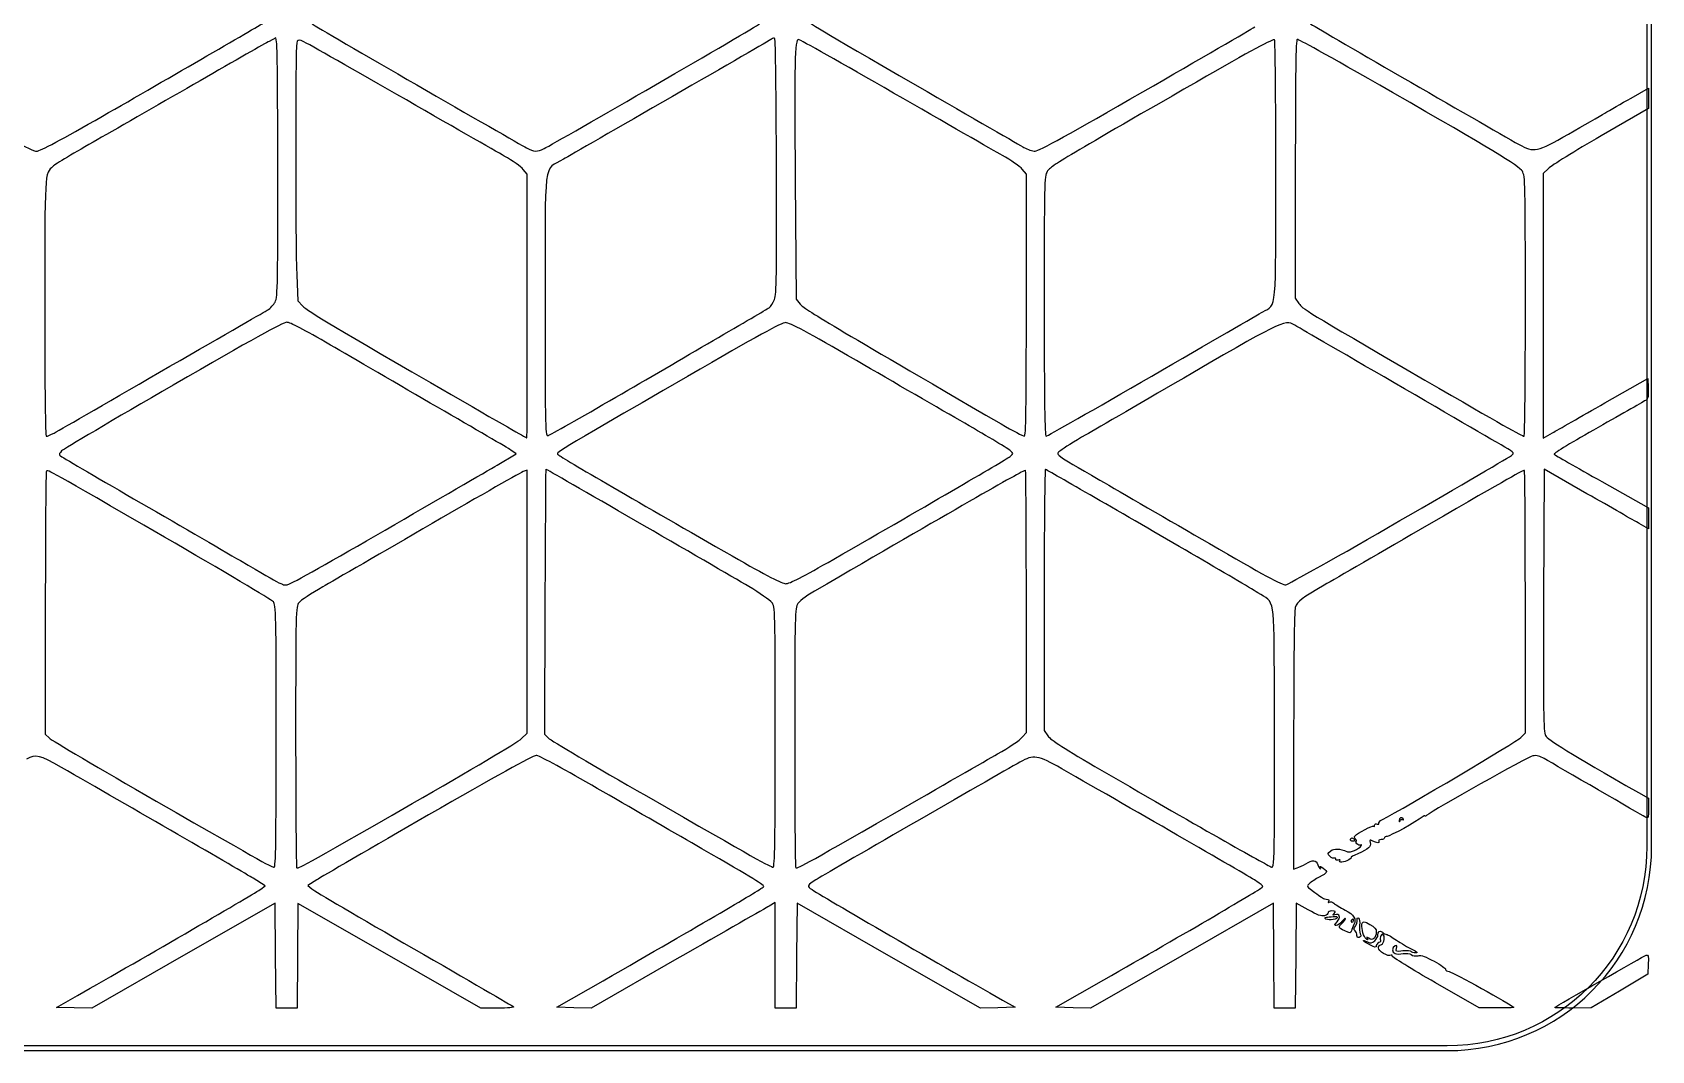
# Model space of a CAD drawing. Extents: x -677.4 to -611.4, y -189.1 to -122.2.
# Drawn here: x -644.42 to -611.44, y -189.08 to -168.33 of the extents above; entities that cross this region are included whole.
import ezdxf

# ---------------------------------------------------------------- set-up
doc = ezdxf.new("R2010")
doc.units = 0
doc.layers.add('Layer_1', color=7, linetype='CONTINUOUS')

msp = doc.modelspace()

# ---------------------------------------------------------------- linework, layer by layer
at = {"layer": 'Layer_1', "color": 7}
for p, q in [((-611.54102, -126.57226), (-611.54102, -184.91991)), ((-611.44141, -184.91992), (-611.44141, -126.57227)), ((-615.60352, -188.98241), (-673.27734, -188.98241)), ((-673.27734, -189.08203), (-615.60352, -189.08203))]:
    msp.add_line(p, q, dxfattribs=at)
at = {"layer": 'Layer_1', "color": 3}
for p, q in [((-639.46486, -168.44871), (-639.60003, -168.51761)), ((-639.44466, -168.57105), (-639.46486, -168.44871)), ((-611.85953, -169.67278), (-611.50476, -169.47244)), ((-611.50476, -169.47244), (-611.50476, -169.67942)), ((-621.80359, -169.54669), (-621.80366, -169.54652)), ((-611.50476, -169.67942), (-611.50476, -169.8864)), ((-642.9949, -170.04149), (-642.99481, -170.04159)), ((-611.50476, -169.8864), (-612.47007, -170.44492)), ((-634.00153, -170.702), (-634.0015, -170.70222)), ((-634.3414, -171.22309), (-634.4236, -171.12549)), ((-624.17683, -171.22309), (-624.26193, -171.12198)), ((-618.69855, -171.11413), (-618.69855, -173.74941)), ((-613.54263, -171.10778), (-613.6499, -171.21214)), ((-634.3414, -173.91021), (-634.3414, -171.22309)), ((-628.88506, -171.34634), (-628.86396, -173.76825)), ((-624.17683, -173.89371), (-624.17683, -171.22309)), ((-613.6499, -171.21214), (-613.6499, -173.90751)), ((-639.0387, -173.27871), (-639.0169, -173.80489)), ((-639.0169, -173.80489), (-638.91507, -173.9107)), ((-628.86396, -173.76825), (-628.78546, -173.87104)), ((-618.69855, -173.74941), (-618.62425, -173.85791)), ((-634.34174, -173.91007), (-634.3414, -173.91021)), ((-624.17671, -173.89375), (-624.17683, -173.89371)), ((-614.01239, -173.91586), (-614.01238, -173.91592)), ((-613.6499, -173.90751), (-613.6499, -176.60288)), ((-621.62334, -175.33824), (-621.62344, -175.33824)), ((-612.39583, -175.88572), (-611.52127, -175.38532)), ((-611.52127, -175.38532), (-611.51107, -175.58656)), ((-632.53582, -175.76664), (-632.53575, -175.76632)), ((-644.00104, -176.50996), (-644.00105, -176.51005)), ((-613.6499, -176.60288), (-613.46013, -176.4945)), ((-634.95708, -177.15129), (-634.5662, -176.92156)), ((-634.5662, -176.92156), (-634.67659, -176.84706)), ((-634.3414, -177.25277), (-634.4091, -177.27427)), ((-634.3414, -179.93154), (-634.3414, -177.25277)), ((-613.6333, -177.23375), (-613.6423, -179.90382)), ((-612.75874, -177.734), (-613.6333, -177.23375)), ((-612.45348, -177.48869), (-611.50469, -178.02388)), ((-611.50469, -178.02388), (-611.50469, -178.23743)), ((-616.56841, -178.28378), (-616.56851, -178.28372)), ((-611.50469, -178.45099), (-611.69444, -178.3426)), ((-611.50469, -178.23743), (-611.50469, -178.45099)), ((-637.23711, -178.47516), (-637.23709, -178.47524)), ((-628.10053, -179.06781), (-628.10053, -179.06781)), ((-644.15931, -179.96556), (-644.15931, -182.63522)), ((-634.3414, -182.61032), (-634.3414, -179.93154)), ((-633.98304, -179.93804), (-633.99474, -182.63519)), ((-624.17687, -182.59846), (-624.17687, -179.92783)), ((-623.81414, -179.89072), (-623.81414, -182.56093)), ((-614.01332, -182.60427), (-614.01332, -179.93164)), ((-644.15931, -182.63522), (-644.07681, -182.71472)), ((-639.45649, -182.67348), (-639.45669, -182.67338)), ((-634.46515, -182.72822), (-634.3414, -182.61032)), ((-633.99474, -182.63519), (-633.91224, -182.71419)), ((-629.29203, -182.69067), (-629.29212, -182.69068)), ((-624.26097, -182.69846), (-624.17687, -182.59846)), ((-623.81414, -182.56093), (-623.73984, -182.66954)), ((-614.10412, -182.70177), (-614.01332, -182.60427)), ((-618.73256, -182.7582), (-618.73256, -185.38192)), ((-611.71171, -183.82291), (-611.50575, -183.94094)), ((-611.50575, -183.94094), (-611.50538, -184.14837)), ((-636.68436, -184.04787), (-636.68453, -184.04789)), ((-626.89599, -184.26185), (-626.89602, -184.26184)), ((-619.12172, -184.37753), (-619.12142, -184.37755)), ((-616.51259, -184.37465), (-616.51249, -184.37455)), ((-617.57657, -184.78265), (-617.57647, -184.78265)), ((-639.68219, -185.72152), (-639.92588, -185.57101)), ((-638.63163, -185.60377), (-638.81087, -185.71778)), ((-618.73256, -185.38192), (-618.66066, -185.35922)), ((-639.77029, -185.79162), (-639.68219, -185.72152)), ((-638.81087, -185.71778), (-638.72887, -185.78838)), ((-639.47663, -186.07547), (-641.34593, -187.14711)), ((-639.46763, -187.14596), (-639.47663, -186.07547)), ((-639.0134, -186.08165), (-639.0224, -187.14904)), ((-637.14993, -187.14904), (-639.0134, -186.08165)), ((-629.29441, -186.06379), (-629.41816, -186.13689)), ((-629.29441, -187.13963), (-629.29441, -186.06379)), ((-628.84828, -186.07816), (-628.85728, -187.14681)), ((-626.9808, -187.14798), (-628.84828, -186.07816)), ((-619.14576, -186.0781), (-621.00904, -187.14791)), ((-619.13676, -187.1469), (-619.14576, -186.0781)), ((-618.68254, -186.07527), (-618.69154, -187.14549)), ((-618.43503, -186.21479), (-618.68254, -186.07527)), ((-618.09305, -186.39161), (-618.0931, -186.39151)), ((-617.51046, -186.43173), (-617.51046, -186.43173)), ((-617.44466, -186.73537), (-617.44446, -186.73534)), ((-617.27529, -186.78458), (-617.27521, -186.78434)), ((-641.34593, -187.14711), (-643.21523, -188.21875)), ((-639.45863, -188.21645), (-639.46763, -187.14596)), ((-639.0224, -187.14904), (-639.0314, -188.21645)), ((-635.28649, -188.21645), (-637.14993, -187.14904)), ((-631.29324, -187.21389), (-633.04455, -188.21778)), ((-629.29441, -188.21544), (-629.29441, -187.13963)), ((-628.85728, -187.14681), (-628.86628, -188.21544)), ((-625.1133, -188.21779), (-626.9808, -187.14798)), ((-621.00904, -187.14791), (-622.87234, -188.21774)), ((-619.12776, -188.2157), (-619.13676, -187.1469)), ((-618.69154, -187.14549), (-618.70054, -188.2157)), ((-611.51071, -187.32229), (-611.52091, -187.52716)), ((-633.74384, -188.19978), (-632.79795, -187.65729)), ((-623.5794, -188.19974), (-622.60014, -187.64081)), ((-611.52091, -187.52716), (-612.09846, -187.8699)), ((-643.93083, -188.20075), (-643.50234, -187.95741)), ((-614.95299, -188.21208), (-615.84406, -187.70077)), ((-615.84406, -187.70077), (-615.84388, -187.70148)), ((-612.09846, -187.8699), (-612.67599, -188.21263)), ((-643.57304, -188.20975), (-643.93083, -188.20075)), ((-643.21523, -188.21875), (-643.57304, -188.20975)), ((-639.24501, -188.21645), (-639.45863, -188.21645)), ((-639.0314, -188.21645), (-639.24501, -188.21645)), ((-634.94047, -188.21645), (-635.28649, -188.21645)), ((-633.3942, -188.20878), (-633.74384, -188.19978)), ((-633.04455, -188.21778), (-633.3942, -188.20878)), ((-629.08035, -188.21544), (-629.29441, -188.21544)), ((-628.86628, -188.21544), (-629.08035, -188.21544)), ((-624.75822, -188.20879), (-625.1133, -188.21779)), ((-624.40314, -188.19979), (-624.75822, -188.20879)), ((-624.6621, -188.05322), (-624.40314, -188.19979)), ((-623.22586, -188.20874), (-623.5794, -188.19974)), ((-622.87234, -188.21774), (-623.22586, -188.20874)), ((-618.91414, -188.2157), (-619.12776, -188.2157)), ((-618.70054, -188.2157), (-618.91414, -188.2157)), ((-614.59274, -188.21308), (-614.95299, -188.21208)), ((-613.41578, -188.20243), (-613.41549, -188.20286)), ((-612.67599, -188.21263), (-613.05274, -188.21363))]:
    msp.add_line(p, q, dxfattribs=at)
for points in [[(-642.99481, -170.04159), (-641.6995, -169.29811), (-639.71598, -168.14829), (-639.68819, -168.1248)], [(-638.72476, -168.1639), (-638.61313, -168.2395), (-634.59817, -170.55832), (-634.35842, -170.6858)], [(-634.0015, -170.70222), (-633.71347, -170.5558), (-629.69214, -168.22779), (-629.61217, -168.16117)], [(-628.63201, -168.08742), (-628.63201, -168.13122), (-628.46243, -168.23277), (-626.40438, -169.42093)], [(-618.3979, -168.15466), (-618.3355, -168.20336), (-614.88958, -170.19837), (-614.14088, -170.61939)], [(-639.60003, -168.51761), (-639.67433, -168.55551), (-640.30741, -168.91655), (-641.00677, -169.31989)], [(-638.94939, -168.4983), (-639.00389, -168.4818), (-639.02409, -168.4943), (-639.03969, -168.5521)], [(-636.99812, -169.60075), (-638.03272, -169.0061), (-638.9108, -168.51), (-638.94939, -168.4983)], [(-629.36563, -168.47061), (-629.38873, -168.48921), (-630.29873, -169.01683), (-631.3878, -169.64308)], [(-629.29963, -168.46041), (-629.31283, -168.44721), (-629.34253, -168.45141), (-629.36563, -168.47061)], [(-629.26633, -171.064), (-629.27133, -169.6452), (-629.28643, -168.47358), (-629.29963, -168.46041)], [(-628.81796, -168.4789), (-628.89536, -168.4789), (-628.90606, -168.93768), (-628.88506, -171.34634)], [(-626.88173, -169.57069), (-627.92474, -168.97021), (-628.79604, -168.4789), (-628.81796, -168.4789)], [(-621.80366, -169.54652), (-620.64946, -168.88136), (-619.62395, -168.28549), (-619.52477, -168.22236)], [(-619.12168, -168.48718), (-619.14048, -168.45738), (-619.58484, -168.69742), (-620.71351, -169.34678)], [(-619.09518, -171.13553), (-619.09556, -169.70159), (-619.10738, -168.50984), (-619.12168, -168.48718)], [(-618.66145, -168.47887), (-618.68855, -168.47887), (-618.69855, -169.18745), (-618.69855, -171.11413)], [(-616.71838, -169.56053), (-618.16569, -168.73147), (-618.61944, -168.47887), (-618.66145, -168.47887)], [(-639.42426, -171.21802), (-639.42426, -169.82948), (-639.43326, -168.63834), (-639.44466, -168.57105)], [(-639.03969, -168.5521), (-639.06689, -168.65364), (-639.06609, -172.61838), (-639.0387, -173.27871)], [(-641.00677, -169.31989), (-641.70613, -169.72321), (-642.64961, -170.26504), (-643.10338, -170.52394)], [(-626.40438, -169.42093), (-625.27902, -170.07062), (-624.29886, -170.6366), (-624.22626, -170.67868)], [(-620.71351, -169.34678), (-623.51245, -170.95713), (-623.6872, -171.06187), (-623.75271, -171.16852)], [(-634.81136, -170.85489), (-634.97947, -170.75979), (-635.96352, -170.19539), (-636.99812, -169.60075)], [(-631.3878, -169.64308), (-632.47686, -170.26934), (-633.47544, -170.84405), (-633.60689, -170.92021)], [(-624.66619, -170.84168), (-624.84174, -170.74318), (-625.83873, -170.1712), (-626.88173, -169.57069)], [(-623.99821, -170.75568), (-623.93171, -170.75606), (-623.25839, -170.38508), (-621.80359, -169.54669)], [(-614.07458, -171.1657), (-614.14048, -171.05752), (-614.73279, -170.69794), (-616.71838, -169.56053)], [(-612.39582, -169.98115), (-612.29602, -169.92165), (-612.05466, -169.78297), (-611.85953, -169.67278)], [(-644.33318, -170.75581), (-644.27138, -170.75581), (-643.81506, -170.51224), (-642.9949, -170.04149)], [(-613.1325, -170.40645), (-612.82715, -170.23197), (-612.49564, -170.04057), (-612.39582, -169.98115)], [(-614.14088, -170.61939), (-613.84008, -170.78853), (-613.77829, -170.7755), (-613.1325, -170.40645)], [(-612.47007, -170.44492), (-613.00098, -170.7521), (-613.48365, -171.05038), (-613.54263, -171.10778)], [(-644.78825, -170.54747), (-644.5765, -170.66957), (-644.38812, -170.75581), (-644.33318, -170.75581)], [(-643.10338, -170.52394), (-643.55716, -170.78284), (-643.96376, -171.02634), (-644.00693, -171.06506)], [(-634.35842, -170.6858), (-634.20042, -170.7698), (-634.14023, -170.7725), (-634.00153, -170.702)], [(-633.60689, -170.92021), (-634.0208, -171.16008), (-633.97844, -170.82051), (-633.97844, -173.89816)], [(-624.26193, -171.12198), (-624.30883, -171.06628), (-624.49066, -170.94021), (-624.66619, -170.84168)], [(-624.22626, -170.67868), (-624.15366, -170.72078), (-624.05104, -170.75538), (-623.99821, -170.75568)], [(-644.00693, -171.06506), (-644.17446, -171.21527), (-644.17103, -171.15526), (-644.17123, -173.9502)], [(-634.4236, -171.12549), (-634.4687, -171.07189), (-634.64327, -170.95003), (-634.81136, -170.85489)], [(-629.30723, -173.77573), (-629.26363, -173.66088), (-629.25833, -173.30728), (-629.26633, -171.064)], [(-623.75271, -171.16852), (-623.81041, -171.26242), (-623.81351, -171.40086), (-623.81361, -173.91592)], [(-619.36311, -174.02935), (-619.07422, -173.86323), (-619.09475, -174.08485), (-619.09518, -171.13553)], [(-614.01238, -173.91592), (-614.01238, -171.38125), (-614.01538, -171.26316), (-614.07458, -171.1657)], [(-639.48836, -173.84832), (-639.42596, -173.74597), (-639.42386, -173.66413), (-639.42426, -171.21802)], [(-629.41595, -173.94442), (-629.38365, -173.92432), (-629.33465, -173.84842), (-629.30723, -173.77573)], [(-644.17123, -173.9502), (-644.17123, -175.6371), (-644.15993, -176.56426), (-644.13903, -176.56426)], [(-641.83173, -175.26054), (-640.6967, -174.60315), (-639.7196, -174.04025), (-639.6604, -174.00964)], [(-639.6604, -174.00964), (-639.6011, -173.97894), (-639.52379, -173.90639), (-639.48836, -173.84832)], [(-638.91507, -173.9107), (-638.81517, -174.01451), (-638.23681, -174.35962), (-635.89258, -175.71397)], [(-634.34974, -176.59688), (-634.34574, -176.59725), (-634.34174, -175.38799), (-634.34174, -173.91007)], [(-633.97844, -173.89816), (-633.97844, -176.53767), (-633.97769, -176.56884), (-633.91364, -176.5485)], [(-632.53575, -175.76632), (-631.2942, -175.04647), (-629.54385, -174.02429), (-629.41595, -173.94442)], [(-628.78546, -173.87104), (-628.71386, -173.96494), (-628.0959, -174.33341), (-624.68818, -176.31408)], [(-624.21791, -176.56392), (-624.18531, -176.56428), (-624.17671, -176.00849), (-624.17671, -173.89375)], [(-623.81361, -173.91592), (-623.81361, -175.85031), (-623.80341, -176.56433), (-623.77671, -176.56433)], [(-621.62344, -175.33824), (-620.45943, -174.66389), (-619.44229, -174.07489), (-619.36311, -174.02935)], [(-618.62425, -173.85791), (-618.54385, -173.9754), (-618.57275, -173.95781), (-616.05836, -175.41912)], [(-614.03699, -176.56379), (-614.02339, -176.56418), (-614.01229, -175.3725), (-614.01239, -173.91586)], [(-639.24311, -174.24177), (-639.31511, -174.2414), (-639.96015, -174.59864), (-641.55324, -175.52111)], [(-638.35117, -174.70553), (-638.89258, -174.38884), (-639.17482, -174.2421), (-639.24311, -174.24177)], [(-629.07794, -174.24799), (-629.15834, -174.24799), (-629.6539, -174.51965), (-631.07836, -175.34472)], [(-627.63824, -175.02193), (-628.63092, -174.44547), (-628.9983, -174.24799), (-629.07794, -174.24799)], [(-618.66647, -174.32467), (-618.90858, -174.17707), (-618.88007, -174.16433), (-620.78936, -175.2731)], [(-616.47184, -175.59984), (-617.61596, -174.93686), (-618.60353, -174.36303), (-618.66647, -174.32467)], [(-636.17304, -175.97074), (-636.93539, -175.52969), (-637.91554, -174.96033), (-638.35117, -174.70553)], [(-625.4309, -176.29985), (-625.91191, -176.02266), (-626.90521, -175.44759), (-627.63824, -175.02193)], [(-644.00105, -176.51005), (-643.94295, -176.48015), (-642.96676, -175.91793), (-641.83173, -175.26054)], [(-631.07836, -175.34472), (-633.90415, -176.98146), (-633.76175, -176.89493), (-633.70978, -176.94368)], [(-623.77671, -176.56433), (-623.75631, -176.56433), (-622.78735, -176.01259), (-621.62334, -175.33824)], [(-620.78936, -175.2731), (-621.75395, -175.83325), (-622.7331, -176.40128), (-622.96529, -176.53542)], [(-616.05836, -175.41912), (-614.48003, -176.33642), (-614.07991, -176.563), (-614.03699, -176.56379)], [(-641.55324, -175.52111), (-642.76886, -176.22499), (-643.79258, -176.82926), (-643.82818, -176.86391)], [(-635.89258, -175.71397), (-634.6336, -176.44134), (-634.36265, -176.59639), (-634.34974, -176.59688)], [(-633.91364, -176.5485), (-633.87794, -176.5373), (-633.25798, -176.18535), (-632.53582, -175.76664)], [(-614.31545, -176.85511), (-614.35745, -176.82771), (-615.32776, -176.26281), (-616.47184, -175.59984)], [(-611.51107, -175.58656), (-611.50307, -175.74183), (-611.51307, -175.79667), (-611.55437, -175.82671)], [(-634.67659, -176.84706), (-634.73729, -176.80616), (-635.4107, -176.41179), (-636.17304, -175.97074)], [(-613.46013, -176.4945), (-613.35576, -176.4349), (-612.87682, -176.16094), (-612.39583, -175.88572)], [(-611.55437, -175.82671), (-611.58367, -175.84811), (-612.02335, -176.09938), (-612.53154, -176.38506)], [(-624.49744, -176.85962), (-624.52984, -176.82892), (-624.94992, -176.57706), (-625.4309, -176.29985)], [(-624.68818, -176.31408), (-624.45223, -176.45123), (-624.2406, -176.56365), (-624.21791, -176.56392)], [(-612.53154, -176.38506), (-613.03973, -176.67078), (-613.44353, -176.91556), (-613.42889, -176.92903)], [(-644.13903, -176.56426), (-644.12133, -176.56426), (-644.05913, -176.53966), (-644.00104, -176.50996)], [(-622.96529, -176.53542), (-623.19747, -176.66955), (-623.42765, -176.8117), (-623.47682, -176.85129)], [(-643.82818, -176.86391), (-643.86888, -176.90361), (-643.88108, -176.93791), (-643.86118, -176.95681)], [(-643.86118, -176.95681), (-643.84378, -176.97321), (-643.16859, -177.36899), (-642.36088, -177.83625)], [(-633.70978, -176.94368), (-633.66418, -176.98638), (-631.96752, -177.97367), (-630.17065, -179.003)], [(-628.10053, -179.06781), (-626.11744, -177.92924), (-624.5527, -177.01736), (-624.49744, -176.96801)], [(-624.49744, -176.96801), (-624.44094, -176.91751), (-624.44094, -176.91311), (-624.49744, -176.85962)], [(-623.47682, -176.85129), (-623.58914, -176.94189), (-623.64852, -176.89659), (-622.67807, -177.45765)], [(-616.56851, -178.28372), (-615.33501, -177.57003), (-614.30632, -176.96784), (-614.28255, -176.94551)], [(-614.28255, -176.94551), (-614.24725, -176.91231), (-614.25335, -176.89581), (-614.31545, -176.85511)], [(-613.42889, -176.92903), (-613.41429, -176.94243), (-612.97533, -177.19435), (-612.45348, -177.48869)], [(-644.13771, -177.27423), (-644.14971, -177.28623), (-644.15931, -178.49726), (-644.15931, -179.96556)], [(-641.73376, -178.61725), (-644.11582, -177.23833), (-644.10684, -177.24334), (-644.13771, -177.27423)], [(-637.23709, -178.47524), (-636.19807, -177.87343), (-635.17206, -177.27766), (-634.95708, -177.15129)], [(-634.4091, -177.27427), (-634.4464, -177.28607), (-635.28918, -177.76699), (-636.28197, -178.34288)], [(-633.96644, -177.2352), (-633.96844, -177.2382), (-633.97664, -178.45462), (-633.98304, -179.93804)], [(-629.83139, -179.62517), (-630.47482, -179.24385), (-633.96096, -177.22895), (-633.96644, -177.2352)], [(-624.19457, -177.25723), (-624.24077, -177.25723), (-625.77228, -178.13553), (-628.49132, -179.72126)], [(-624.17687, -179.92783), (-624.17687, -178.459), (-624.18487, -177.25723), (-624.19457, -177.25723)], [(-623.78924, -177.23518), (-623.80284, -177.22718), (-623.81414, -178.42212), (-623.81414, -179.89072)], [(-622.77744, -177.81788), (-623.32032, -177.50546), (-623.77563, -177.24325), (-623.78924, -177.23518)], [(-614.03142, -177.25902), (-614.06882, -177.25902), (-614.30276, -177.39179), (-615.97688, -178.36285)], [(-614.01332, -179.93164), (-614.01332, -178.46169), (-614.02132, -177.25902), (-614.03142, -177.25902)], [(-622.67807, -177.45765), (-622.25898, -177.6999), (-621.25524, -178.28203), (-620.44752, -178.75127)], [(-611.69444, -178.3426), (-611.79881, -178.283), (-612.27776, -178.00913), (-612.75874, -177.734)], [(-642.36088, -177.83625), (-641.55316, -178.3035), (-640.57447, -178.87145), (-640.18604, -179.09834)], [(-619.46065, -179.75199), (-619.77941, -179.55757), (-621.6613, -178.46019), (-622.77744, -177.81788)], [(-636.28197, -178.34288), (-637.27473, -178.91878), (-638.27733, -179.49932), (-638.50994, -179.63295)], [(-618.89505, -179.5929), (-618.84885, -179.5859), (-617.8019, -178.99746), (-616.56841, -178.28378)], [(-615.97688, -178.36285), (-616.92074, -178.91033), (-617.8801, -179.46564), (-618.10879, -179.59688)], [(-639.51439, -179.93622), (-639.54609, -179.89902), (-640.54487, -179.30547), (-641.73376, -178.61725)], [(-639.21722, -179.58624), (-639.16722, -179.57724), (-638.27614, -179.07697), (-637.23711, -178.47516)], [(-620.44752, -178.75127), (-619.36361, -179.38095), (-618.95696, -179.6014), (-618.89505, -179.5929)], [(-630.17065, -179.003), (-629.45361, -179.41375), (-629.1555, -179.56789), (-629.07806, -179.56789)], [(-629.07806, -179.56789), (-629.00096, -179.56789), (-628.73021, -179.42931), (-628.10053, -179.06781)], [(-640.18604, -179.09834), (-639.27843, -179.62849), (-639.32327, -179.60591), (-639.21722, -179.58624)], [(-638.50994, -179.63295), (-638.74255, -179.76657), (-638.96159, -179.91242), (-638.99672, -179.95707)], [(-629.36112, -179.95071), (-629.39912, -179.90241), (-629.61069, -179.75596), (-629.83139, -179.62517)], [(-628.49132, -179.72126), (-628.6925, -179.83858), (-628.81315, -179.93188), (-628.84609, -179.99558)], [(-618.10879, -179.59688), (-618.55982, -179.85572), (-618.65416, -179.9283), (-618.70156, -180.05299)], [(-639.45669, -182.67338), (-639.45669, -180.17878), (-639.45969, -179.99945), (-639.51439, -179.93622)], [(-638.99672, -179.95707), (-639.05862, -180.03587), (-639.06042, -180.11791), (-639.06042, -182.68495)], [(-629.29212, -182.69068), (-629.29212, -180.04977), (-629.29249, -180.03809), (-629.36112, -179.95071)], [(-628.84609, -179.99558), (-628.88949, -180.07938), (-628.89599, -180.43804), (-628.89599, -182.71189)], [(-619.12442, -181.72915), (-619.13462, -179.80178), (-619.10652, -179.96805), (-619.46065, -179.75199)], [(-618.70156, -180.05299), (-618.71986, -180.10129), (-618.73256, -181.20307), (-618.73256, -182.7582)], [(-613.6423, -179.90382), (-613.6493, -182.14664), (-613.64329, -182.58822), (-613.6042, -182.66338)], [(-619.12142, -184.37755), (-619.11842, -183.84664), (-619.11942, -182.65485), (-619.12442, -181.72915)], [(-644.07681, -182.71472), (-644.03151, -182.75842), (-643.05129, -183.33602), (-641.89868, -183.99831)], [(-639.49829, -185.34297), (-639.46489, -185.34297), (-639.45649, -184.80375), (-639.45649, -182.67348)], [(-639.06042, -182.68495), (-639.06042, -184.14064), (-639.05142, -185.34092), (-639.03992, -185.35223)], [(-633.91224, -182.71419), (-633.86694, -182.75769), (-632.96839, -183.28836), (-631.91563, -183.89355)], [(-629.33323, -185.34286), (-629.30063, -185.34286), (-629.29203, -184.79056), (-629.29203, -182.69067)], [(-628.89599, -182.71189), (-628.89599, -184.15278), (-628.88699, -185.34094), (-628.87549, -185.35226)], [(-624.76426, -183.03748), (-624.53374, -182.90601), (-624.30726, -182.75344), (-624.26097, -182.69846)], [(-623.73984, -182.66954), (-623.68464, -182.75034), (-623.40252, -182.93075), (-622.64252, -183.37161)], [(-616.92595, -184.37518), (-616.47813, -184.14359), (-614.1746, -182.77755), (-614.10412, -182.70177)], [(-613.6042, -182.66338), (-613.5617, -182.74538), (-613.11983, -183.016), (-611.71171, -183.82291)], [(-643.83286, -183.31143), (-644.27802, -183.05666), (-644.34656, -183.04037), (-644.54232, -183.14279)], [(-636.68453, -184.04789), (-635.53194, -183.38691), (-634.53323, -182.79305), (-634.46515, -182.72822)], [(-626.89602, -184.26184), (-625.95408, -183.7199), (-624.99478, -183.16892), (-624.76426, -183.03748)], [(-639.92588, -185.57101), (-640.12928, -185.44538), (-642.51638, -184.06481), (-643.83286, -183.31143)], [(-634.1646, -183.06798), (-634.2201, -183.06798), (-635.02718, -183.51468), (-636.35248, -184.27887)], [(-633.03036, -183.67396), (-633.6737, -183.30137), (-634.11052, -183.06798), (-634.1646, -183.06798)], [(-624.30787, -183.20424), (-624.85249, -183.50953), (-628.3137, -185.50652), (-628.46438, -185.60241)], [(-623.45642, -183.33849), (-623.946, -183.05929), (-624.02661, -183.04659), (-624.30787, -183.20424)], [(-619.48402, -185.6327), (-619.58772, -185.562), (-621.96821, -184.18714), (-623.45642, -183.33849)], [(-622.64252, -183.37161), (-620.54077, -184.59084), (-619.21725, -185.34285), (-619.17322, -185.34285)], [(-613.85931, -183.07564), (-613.95001, -183.09034), (-615.89492, -184.18251), (-616.01802, -184.28779)], [(-613.62679, -183.13224), (-613.71509, -183.08004), (-613.78358, -183.06344), (-613.85931, -183.07564)], [(-611.57928, -184.31662), (-611.64888, -184.27992), (-613.35366, -183.29379), (-613.62679, -183.13224)], [(-630.994, -184.84903), (-631.53853, -184.53604), (-632.45489, -184.00724), (-633.03036, -183.67396)], [(-641.89868, -183.99831), (-639.58619, -185.32711), (-639.5579, -185.34297), (-639.49829, -185.34297)], [(-631.91563, -183.89355), (-629.66105, -185.18961), (-629.38799, -185.34286), (-629.33323, -185.34286)], [(-639.03992, -185.35223), (-639.01042, -185.38173), (-638.99632, -185.37373), (-636.68436, -184.04787)], [(-636.35248, -184.27887), (-637.50745, -184.94485), (-638.53308, -185.54105), (-638.63163, -185.60377)], [(-628.87549, -185.35226), (-628.84569, -185.38206), (-628.77999, -185.34526), (-626.89599, -184.26185)], [(-616.11692, -184.32669), (-616.21652, -184.41199), (-616.77388, -184.7165), (-616.83037, -184.7165)], [(-616.50109, -184.35765), (-616.52909, -184.31225), (-616.58759, -184.33955), (-616.58379, -184.39635)], [(-616.56459, -184.39435), (-616.55559, -184.37155), (-616.53199, -184.36275), (-616.51259, -184.37465)], [(-616.51249, -184.37455), (-616.49149, -184.38745), (-616.48679, -184.38155), (-616.50109, -184.35765)], [(-616.05922, -184.30019), (-616.05922, -184.28759), (-616.08522, -184.29956), (-616.11692, -184.32669)], [(-616.01802, -184.28779), (-616.04062, -184.30729), (-616.05922, -184.31289), (-616.05922, -184.30019)], [(-611.50538, -184.14837), (-611.50501, -184.35312), (-611.50601, -184.35529), (-611.57928, -184.31662)], [(-619.17322, -185.34285), (-619.13592, -185.34285), (-619.12672, -185.17187), (-619.12172, -184.37753)], [(-617.4751, -184.77121), (-617.5186, -184.71891), (-617.5061, -184.70661), (-617.27682, -184.57568)], [(-617.27682, -184.57568), (-617.19302, -184.52788), (-617.11502, -184.49798), (-617.10355, -184.50958)], [(-617.10355, -184.50958), (-617.09205, -184.52108), (-617.08265, -184.51158), (-617.08265, -184.48838)], [(-617.08265, -184.48838), (-617.08265, -184.46378), (-617.06125, -184.45458), (-617.03145, -184.46598)], [(-617.03145, -184.46598), (-617.00325, -184.47718), (-616.98885, -184.47098), (-616.99945, -184.45438)], [(-616.99945, -184.45438), (-617.01065, -184.43718), (-616.97705, -184.40168), (-616.92595, -184.37518)], [(-616.58379, -184.39635), (-616.58179, -184.42455), (-616.57579, -184.42385), (-616.56459, -184.39435)], [(-629.52542, -185.73907), (-629.52542, -185.70297), (-629.83868, -185.51315), (-630.994, -184.84903)], [(-617.99114, -185.1237), (-618.04394, -185.0709), (-618.04324, -185.0642), (-617.97784, -185.01125)], [(-617.97784, -185.01125), (-617.90964, -184.95605), (-617.80086, -184.96185), (-617.63806, -185.02935)], [(-617.63806, -185.02935), (-617.58066, -185.05315), (-617.40042, -184.97615), (-617.3598, -184.91041)], [(-617.52507, -184.81575), (-617.55347, -184.81575), (-617.57657, -184.80095), (-617.57657, -184.78265)], [(-617.57647, -184.78265), (-617.57647, -184.76455), (-617.56257, -184.74965), (-617.54537, -184.74965)], [(-617.54537, -184.74965), (-617.52827, -184.74965), (-617.50517, -184.76445), (-617.49397, -184.78265)], [(-617.49397, -184.78265), (-617.48277, -184.80075), (-617.49597, -184.81575), (-617.52507, -184.81575)], [(-617.4461, -184.86541), (-617.4685, -184.83841), (-617.4759, -184.81631), (-617.4623, -184.81631)], [(-617.4623, -184.81631), (-617.4488, -184.81631), (-617.4543, -184.79601), (-617.4751, -184.77121)], [(-617.371, -184.89331), (-617.3898, -184.90491), (-617.4237, -184.89244), (-617.4461, -184.86541)], [(-617.17288, -184.8442), (-617.15108, -184.9278), (-617.20278, -184.97418), (-617.42531, -185.0706)], [(-617.3598, -184.91041), (-617.346, -184.88811), (-617.3508, -184.88081), (-617.371, -184.89331)], [(-617.12208, -184.8124), (-617.18288, -184.7798), (-617.18858, -184.7836), (-617.17288, -184.8442)], [(-616.99957, -184.8154), (-616.97237, -184.8593), (-617.03677, -184.8572), (-617.12208, -184.8124)], [(-616.95197, -184.7823), (-616.98947, -184.7823), (-617.01077, -184.7971), (-616.99957, -184.8154)], [(-616.88417, -184.7494), (-616.88417, -184.7676), (-616.91487, -184.7823), (-616.95197, -184.7823)], [(-616.83037, -184.7165), (-616.86007, -184.7165), (-616.88417, -184.7313), (-616.88417, -184.7494)], [(-618.66066, -185.35922), (-618.62106, -185.34672), (-618.5431, -185.30862), (-618.48739, -185.27462)], [(-618.48739, -185.27462), (-618.34979, -185.19072), (-618.27497, -185.19682), (-618.2376, -185.29502)], [(-618.2376, -185.29502), (-618.2204, -185.34032), (-618.1976, -185.37752), (-618.1869, -185.37752)], [(-618.1909, -185.33882), (-618.2041, -185.31752), (-618.1768, -185.32862), (-618.1302, -185.36372)], [(-618.1869, -185.37752), (-618.1767, -185.37752), (-618.1779, -185.36012), (-618.1909, -185.33882)], [(-617.90464, -185.1612), (-617.92124, -185.1714), (-617.96034, -185.1542), (-617.99114, -185.1237)], [(-617.87424, -185.1809), (-617.87424, -185.1598), (-617.88784, -185.1508), (-617.90464, -185.1612)], [(-617.82304, -185.1996), (-617.85134, -185.2108), (-617.87424, -185.2016), (-617.87424, -185.1809)], [(-617.79194, -185.2125), (-617.78044, -185.1939), (-617.79394, -185.1883), (-617.82304, -185.1996)], [(-617.61018, -185.1956), (-617.70518, -185.2499), (-617.82175, -185.2607), (-617.79194, -185.2125)], [(-617.56068, -185.146), (-617.54258, -185.147), (-617.56468, -185.1698), (-617.61018, -185.1956)], [(-617.42531, -185.0706), (-617.51791, -185.1107), (-617.57883, -185.1446), (-617.56068, -185.146)], [(-628.46438, -185.60241), (-628.63703, -185.71224), (-628.63994, -185.71665), (-628.57988, -185.77615)], [(-619.36026, -185.74141), (-619.36026, -185.72801), (-619.41596, -185.67911), (-619.48402, -185.6327)], [(-618.41011, -185.67517), (-618.47401, -185.73477), (-618.47241, -185.73737), (-618.29927, -185.86189)], [(-618.2108, -185.54613), (-618.2846, -185.58383), (-618.37442, -185.64193), (-618.41011, -185.67517)], [(-618.1302, -185.36372), (-618.02887, -185.43962), (-618.0366, -185.45722), (-618.2108, -185.54613)], [(-643.50234, -187.95741), (-642.18228, -187.20775), (-639.84587, -185.85189), (-639.77029, -185.79162)], [(-638.72887, -185.78838), (-638.68387, -185.82718), (-637.74923, -186.37614), (-636.65204, -187.00838)], [(-632.79795, -187.65729), (-630.8036, -186.51352), (-629.52542, -185.76431), (-629.52542, -185.73907)], [(-628.57988, -185.77615), (-628.53108, -185.82455), (-625.97628, -187.30939), (-624.6621, -188.05322)], [(-622.60014, -187.64081), (-620.94565, -186.69646), (-619.36026, -185.76702), (-619.36026, -185.74141)], [(-618.29927, -185.86189), (-618.20267, -185.93129), (-618.11191, -185.98998), (-618.0977, -185.99226)], [(-618.0977, -185.99226), (-618.0836, -185.99426), (-618.0561, -185.99726), (-618.0369, -186.00026)], [(-618.0369, -186.00026), (-618.0178, -186.00226), (-618.0124, -186.02156), (-618.0255, -186.04256)], [(-629.41816, -186.13689), (-629.48626, -186.17709), (-630.33001, -186.66175), (-631.29324, -187.21389)], [(-618.10501, -186.33329), (-618.16631, -186.34889), (-618.25112, -186.31849), (-618.43503, -186.21479)], [(-618.03061, -186.27389), (-618.02661, -186.29499), (-618.05951, -186.32169), (-618.10501, -186.33329)], [(-618.0255, -186.04256), (-618.0405, -186.06676), (-618.0345, -186.07176), (-618.0089, -186.05586)], [(-617.95221, -186.23549), (-618.00071, -186.23549), (-618.03511, -186.25229), (-618.03061, -186.27389)], [(-618.0089, -186.05586), (-617.9868, -186.04226), (-617.9437, -186.05286), (-617.913, -186.07896)], [(-617.90741, -186.28569), (-617.87191, -186.24289), (-617.87841, -186.23549), (-617.95221, -186.23549)], [(-617.89161, -186.31389), (-617.94001, -186.33239), (-617.94261, -186.32789), (-617.90741, -186.28569)], [(-617.9291, -186.34841), (-617.8681, -186.34141), (-617.8407, -186.35041), (-617.8493, -186.37701)], [(-617.913, -186.07896), (-617.8823, -186.10536), (-617.77966, -186.16836), (-617.68475, -186.21908)], [(-617.84801, -186.45768), (-617.76781, -186.37208), (-617.79651, -186.27738), (-617.89161, -186.31389)], [(-617.68475, -186.21908), (-617.50048, -186.31758), (-617.45049, -186.39859), (-617.50434, -186.51171)], [(-618.0931, -186.39151), (-618.1021, -186.37791), (-618.0891, -186.36501), (-618.0652, -186.36301)], [(-617.8493, -186.37701), (-617.8635, -186.41981), (-618.06806, -186.43211), (-618.09305, -186.39161)], [(-618.0652, -186.36301), (-618.0415, -186.36101), (-617.9802, -186.35401), (-617.9291, -186.34841)], [(-617.86541, -186.53248), (-617.90881, -186.53248), (-617.90561, -186.51908), (-617.84801, -186.45768)], [(-617.74415, -186.44548), (-617.78185, -186.49328), (-617.83635, -186.53248), (-617.86541, -186.53248)], [(-617.69135, -186.64174), (-617.82649, -186.57724), (-617.83091, -186.56334), (-617.74175, -186.48288)], [(-617.67575, -186.39078), (-617.67575, -186.37308), (-617.70655, -186.39778), (-617.74415, -186.44548)], [(-617.74175, -186.48288), (-617.70545, -186.45008), (-617.67575, -186.40858), (-617.67575, -186.39078)], [(-617.55634, -186.63974), (-617.57374, -186.69434), (-617.58124, -186.69444), (-617.69135, -186.64174)], [(-617.55996, -186.43173), (-617.57116, -186.44993), (-617.56396, -186.46463), (-617.54546, -186.46463)], [(-617.52496, -186.39883), (-617.53296, -186.39883), (-617.54856, -186.41363), (-617.55996, -186.43173)], [(-617.50434, -186.51171), (-617.52274, -186.55041), (-617.54624, -186.60801), (-617.55634, -186.63974)], [(-617.54546, -186.46463), (-617.52636, -186.46463), (-617.51046, -186.44983), (-617.51046, -186.43173)], [(-617.51046, -186.43173), (-617.51046, -186.41363), (-617.51746, -186.39883), (-617.52496, -186.39883)], [(-617.48276, -186.63884), (-617.51176, -186.60994), (-617.50966, -186.58714), (-617.47476, -186.54464)], [(-617.44446, -186.73534), (-617.44446, -186.70324), (-617.46166, -186.65984), (-617.48276, -186.63884)], [(-617.47476, -186.54464), (-617.44916, -186.51374), (-617.43326, -186.45954), (-617.43916, -186.42413)], [(-617.43916, -186.42413), (-617.44616, -186.38213), (-617.43716, -186.36783), (-617.41206, -186.38303)], [(-617.41206, -186.38303), (-617.38956, -186.39693), (-617.38066, -186.45483), (-617.39026, -186.52579)], [(-617.39026, -186.52579), (-617.39926, -186.59139), (-617.39226, -186.67011), (-617.37666, -186.70067)], [(-617.27521, -186.78434), (-617.32301, -186.72684), (-617.35861, -186.54749), (-617.33461, -186.48502)], [(-617.33461, -186.48502), (-617.31881, -186.44402), (-617.29471, -186.44782), (-617.18245, -186.50882)], [(-617.04871, -186.668), (-617.04834, -186.78785), (-617.12871, -186.85209), (-617.20329, -186.79158)], [(-617.18245, -186.50882), (-617.07897, -186.56502), (-617.04892, -186.60082), (-617.04871, -186.668)], [(-617.01568, -186.73003), (-617.01568, -186.64933), (-616.97908, -186.62555), (-616.92458, -186.67063)], [(-616.92458, -186.67063), (-616.89848, -186.69243), (-616.85968, -186.71273), (-616.83838, -186.71573)], [(-617.39576, -186.77497), (-617.42756, -186.78717), (-617.44466, -186.77397), (-617.44466, -186.73537)], [(-617.37666, -186.70067), (-617.35566, -186.73987), (-617.36146, -186.76177), (-617.39576, -186.77497)], [(-617.18069, -186.92767), (-617.32449, -186.85427), (-617.36373, -186.80683), (-617.23029, -186.86767)], [(-617.23439, -186.78758), (-617.20139, -186.84238), (-617.22939, -186.84028), (-617.27529, -186.78458)], [(-617.20329, -186.79158), (-617.24129, -186.76078), (-617.25119, -186.75948), (-617.23439, -186.78758)], [(-617.23029, -186.86767), (-617.16219, -186.89877), (-617.13649, -186.89477), (-617.08178, -186.84527)], [(-617.04869, -186.94837), (-617.04869, -186.98517), (-617.07669, -186.98077), (-617.18069, -186.92767)], [(-617.08178, -186.84527), (-617.04538, -186.81237), (-617.01568, -186.76047), (-617.01568, -186.73003)], [(-616.99709, -186.88197), (-617.02549, -186.89307), (-617.04869, -186.92277), (-617.04869, -186.94837)], [(-616.74825, -187.1404), (-616.80515, -187.1756), (-617.01085, -187.0545), (-617.00589, -186.98884)], [(-617.00589, -186.98884), (-617.00389, -186.95524), (-616.98249, -186.92784), (-616.95939, -186.92784)], [(-616.96589, -186.82927), (-616.95479, -186.84737), (-616.96889, -186.87127), (-616.99709, -186.88197)], [(-616.95569, -186.74227), (-616.97229, -186.77207), (-616.97669, -186.81107), (-616.96589, -186.82927)], [(-616.95939, -186.92784), (-616.90929, -186.92784), (-616.86709, -186.78272), (-616.90129, -186.72747)], [(-616.90129, -186.72747), (-616.91869, -186.69937), (-616.93399, -186.70357), (-616.95569, -186.74227)], [(-616.83838, -186.71573), (-616.81718, -186.71873), (-616.72588, -186.77153), (-616.63545, -186.8327)], [(-616.66689, -186.9475), (-616.73339, -186.9731), (-616.73379, -187.07934), (-616.66751, -187.10483)], [(-616.63759, -186.9983), (-616.62009, -186.9431), (-616.62639, -186.9321), (-616.66689, -186.9475)], [(-616.50721, -187.0516), (-616.65145, -187.0678), (-616.65871, -187.0649), (-616.63759, -186.9983)], [(-616.63545, -186.8327), (-616.54495, -186.8939), (-616.40422, -186.97693), (-616.32254, -187.0172)], [(-636.65204, -187.00838), (-635.55486, -187.64062), (-634.64304, -188.17107), (-634.6258, -188.18715)], [(-616.72585, -187.1555), (-616.72185, -187.1365), (-616.73085, -187.1296), (-616.74825, -187.1404)], [(-615.84388, -187.70148), (-616.33395, -187.42025), (-616.73084, -187.17456), (-616.72585, -187.1555)], [(-616.66751, -187.10483), (-616.63951, -187.11593), (-616.56426, -187.11613), (-616.50047, -187.10583)], [(-616.33654, -187.0634), (-616.34674, -187.0474), (-616.42334, -187.0422), (-616.50721, -187.0516)], [(-616.50047, -187.10583), (-616.43247, -187.09473), (-616.36497, -187.10383), (-616.33723, -187.12663)], [(-616.33723, -187.12663), (-616.31113, -187.14813), (-616.24903, -187.15793), (-616.199, -187.14813)], [(-616.24624, -187.0913), (-616.28604, -187.09192), (-616.32654, -187.0792), (-616.33654, -187.0634)], [(-616.32254, -187.0172), (-616.2147, -187.0704), (-616.19385, -187.0908), (-616.24624, -187.0913)], [(-616.199, -187.14813), (-616.1327, -187.13523), (-616.04372, -187.16573), (-615.86946, -187.26171)], [(-615.86946, -187.26171), (-615.73821, -187.33391), (-615.63426, -187.40851), (-615.63843, -187.42745)], [(-613.41549, -188.20286), (-613.38539, -188.17666), (-611.59927, -187.1552), (-611.55171, -187.13694)], [(-611.55171, -187.13694), (-611.50851, -187.12044), (-611.50231, -187.14864), (-611.51071, -187.32229)], [(-615.63843, -187.42745), (-615.64243, -187.44635), (-615.60883, -187.46675), (-615.56353, -187.47245)], [(-615.56353, -187.47245), (-615.49793, -187.48045), (-614.31039, -188.13624), (-614.24833, -188.19828)], [(-634.6258, -188.18715), (-634.6075, -188.20425), (-634.73793, -188.21645), (-634.94047, -188.21645)], [(-614.24833, -188.19828), (-614.23933, -188.20728), (-614.39459, -188.21368), (-614.59274, -188.21308)], [(-613.05274, -188.21363), (-613.25998, -188.21424), (-613.42334, -188.20963), (-613.41578, -188.20243)]]:
    msp.add_open_spline(points, degree=3, dxfattribs=at)
at = {"layer": 'Layer_1', "color": 7}
for points in [[(-611.54102, -184.91991), (-611.54102, -187.17181), (-613.35161, -188.98241), (-615.60352, -188.98241)], [(-615.60352, -189.08203), (-613.29802, -189.08203), (-611.44141, -187.22542), (-611.44141, -184.91992)]]:
    msp.add_open_spline(points, degree=3, dxfattribs=at)

doc.saveas('drawing.dxf')
